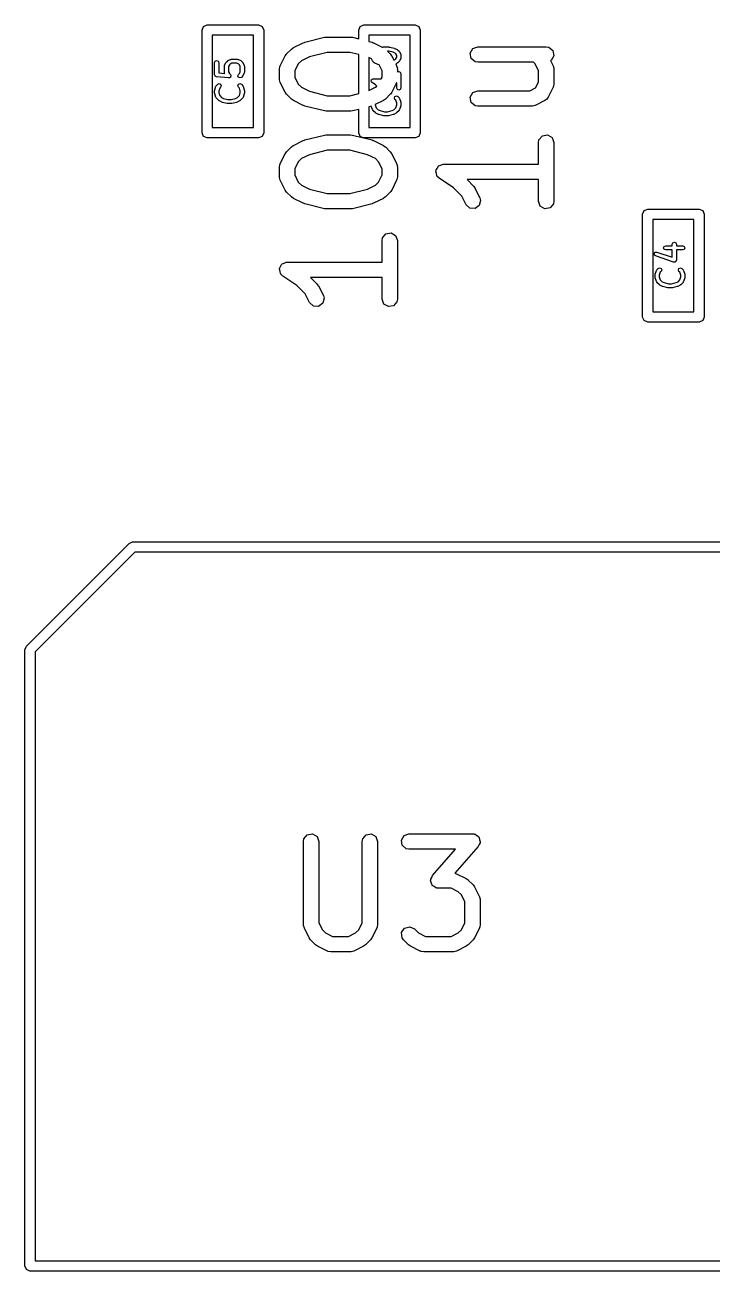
# Model space of a CAD drawing. Extents: x 115 to 337, y -185 to -59.
# Drawn here: x 222.28 to 228.97, y -96.28 to -84.15 of the extents above; entities that cross this region are included whole.
import ezdxf

# ---------------------------------------------------------------- set-up
doc = ezdxf.new("R2010")
doc.units = 0
doc.layers.add('BLACK', color=7, linetype='CONTINUOUS')

msp = doc.modelspace()

# ---------------------------------------------------------------- linework, layer by layer
at = {"layer": 'BLACK', "linetype": 'CONTINUOUS'}
for p, q in [((224.004, -84.1994), (224.018, -84.164)), ((224.004, -85.1994), (224.004, -84.1994)), ((224.018, -84.164), (224.053, -84.1494)), ((224.053, -84.1494), (224.553, -84.1494)), ((224.553, -84.1494), (224.589, -84.164)), ((224.589, -84.164), (224.603, -84.1994)), ((224.603, -84.1994), (224.603, -85.1994)), ((225.528, -84.1994), (225.542, -84.164)), ((225.528, -84.2843), (225.528, -84.1994)), ((225.542, -84.164), (225.577, -84.1494)), ((225.577, -84.1494), (226.077, -84.1494)), ((226.077, -84.1494), (226.113, -84.164)), ((226.113, -84.164), (226.127, -84.1994)), ((226.127, -84.1994), (226.127, -85.1994)), ((224.103, -84.2494), (224.103, -85.1494)), ((224.504, -84.2494), (224.103, -84.2494)), ((224.504, -85.1494), (224.504, -84.2494)), ((224.988, -84.3228), (225, -84.3191)), ((225, -84.3191), (225.003, -84.3171)), ((225.003, -84.3171), (225.194, -84.2695)), ((225.194, -84.2695), (225.209, -84.2684)), ((225.209, -84.2684), (225.212, -84.2672)), ((225.212, -84.2672), (225.45, -84.2672)), ((225.45, -84.2672), (225.465, -84.2698)), ((225.465, -84.2698), (225.468, -84.2695)), ((225.468, -84.2695), (225.528, -84.2843)), ((225.627, -84.2494), (225.627, -84.3093)), ((226.028, -84.2494), (225.627, -84.2494)), ((225.627, -84.3093), (225.659, -84.3171)), ((225.659, -84.3171), (225.67, -84.3224)), ((226.028, -85.1494), (226.028, -84.2494)), ((224.811, -84.4516), (224.825, -84.4335)), ((224.825, -84.4321), (224.873, -84.3844)), ((224.825, -84.4335), (224.825, -84.4321)), ((224.873, -84.3844), (224.891, -84.3716)), ((224.891, -84.3716), (224.893, -84.3704)), ((224.893, -84.3704), (224.988, -84.3228)), ((225.221, -84.4172), (225.048, -84.4606)), ((225.441, -84.4172), (225.221, -84.4172)), ((225.528, -84.4389), (225.441, -84.4172)), ((225.528, -84.817), (225.528, -84.4389)), ((225.67, -84.3224), (225.674, -84.3228)), ((225.674, -84.3228), (225.758, -84.3649)), ((225.758, -84.3649), (225.76, -84.3645)), ((225.76, -84.3645), (225.762, -84.3649)), ((225.762, -84.3649), (225.765, -84.3639)), ((225.765, -84.3639), (225.824, -84.3639)), ((225.822, -84.4039), (225.808, -84.4039)), ((225.808, -84.4039), (225.836, -84.4321)), ((225.865, -84.4147), (225.822, -84.4039)), ((225.824, -84.3639), (225.826, -84.3649)), ((225.826, -84.3649), (225.829, -84.3645)), ((225.829, -84.3645), (225.877, -84.3764)), ((225.836, -84.4321), (225.849, -84.4504)), ((225.884, -84.4242), (225.865, -84.4147)), ((225.877, -84.3764), (225.878, -84.3778)), ((225.878, -84.3778), (225.881, -84.3779)), ((225.881, -84.3779), (225.904, -84.3898)), ((225.891, -84.4315), (225.884, -84.4242)), ((225.899, -84.4482), (225.891, -84.4315)), ((225.904, -84.3898), (225.907, -84.3923)), ((225.907, -84.3923), (225.91, -84.3936)), ((225.91, -84.3936), (225.922, -84.4055)), ((225.922, -84.4055), (225.923, -84.4085)), ((225.923, -84.4085), (225.925, -84.4107)), ((225.925, -84.4107), (225.937, -84.4345)), ((225.937, -84.4345), (225.938, -84.4391)), ((225.938, -84.4391), (225.939, -84.4434)), ((225.939, -84.4434), (225.939, -84.4672)), ((226.614, -84.4245), (226.64, -84.38)), ((226.623, -84.475), (226.614, -84.4245)), ((226.64, -84.38), (226.688, -84.3625)), ((226.688, -84.3625), (227.355, -84.3625)), ((227.355, -84.3625), (227.381, -84.367)), ((227.381, -84.367), (227.42, -84.4)), ((227.42, -84.4), (227.429, -84.4505)), ((224.125, -84.5149), (224.131, -84.5007)), ((224.125, -84.6339), (224.125, -84.5149)), ((224.131, -84.5007), (224.145, -84.4949)), ((224.145, -84.4949), (224.159, -84.5007)), ((224.159, -84.5007), (224.165, -84.5149)), ((224.165, -84.5149), (224.165, -84.6158)), ((224.221, -84.5506), (224.222, -84.5463)), ((224.221, -84.6101), (224.221, -84.5506)), ((224.222, -84.5463), (224.223, -84.5416)), ((224.223, -84.5416), (224.235, -84.5178)), ((224.235, -84.5178), (224.237, -84.5157)), ((224.237, -84.5157), (224.238, -84.5126)), ((224.238, -84.5126), (224.25, -84.5007)), ((224.25, -84.5007), (224.253, -84.4995)), ((224.253, -84.4995), (224.255, -84.497)), ((224.255, -84.497), (224.279, -84.4851)), ((224.269, -84.5386), (224.261, -84.5553)), ((224.261, -84.5553), (224.261, -84.6054)), ((224.276, -84.5313), (224.269, -84.5386)), ((224.293, -84.523), (224.276, -84.5313)), ((224.279, -84.4851), (224.284, -84.4847)), ((224.284, -84.4847), (224.288, -84.483)), ((224.288, -84.483), (224.348, -84.483)), ((224.343, -84.523), (224.293, -84.523)), ((224.36, -84.5313), (224.343, -84.523)), ((224.348, -84.483), (224.352, -84.4847)), ((224.352, -84.4847), (224.357, -84.4851)), ((224.357, -84.4851), (224.38, -84.497)), ((224.367, -84.5386), (224.36, -84.5313)), ((224.375, -84.5553), (224.367, -84.5386)), ((224.375, -84.6054), (224.375, -84.5553)), ((224.38, -84.497), (224.383, -84.4995)), ((224.383, -84.4995), (224.386, -84.5007)), ((224.386, -84.5007), (224.398, -84.5126)), ((224.398, -84.5126), (224.399, -84.5157)), ((224.399, -84.5157), (224.401, -84.5178)), ((224.401, -84.5178), (224.413, -84.5416)), ((224.413, -84.5416), (224.414, -84.5463)), ((224.414, -84.5463), (224.415, -84.5506)), ((224.415, -84.5506), (224.415, -84.6101)), ((224.756, -84.5803), (224.76, -84.5547)), ((224.76, -84.5547), (224.763, -84.5512)), ((224.763, -84.5512), (224.764, -84.5468)), ((224.764, -84.5468), (224.811, -84.4516)), ((224.94, -84.5295), (224.906, -84.598)), ((224.971, -84.4991), (224.94, -84.5295)), ((225.048, -84.4606), (224.971, -84.4991)), ((225.653, -84.4803), (225.627, -84.4673)), ((225.627, -84.4673), (225.627, -84.7886)), ((225.663, -84.5), (225.653, -84.4803)), ((225.666, -84.5022), (225.663, -84.5)), ((225.667, -84.5052), (225.666, -84.5022)), ((225.679, -84.5171), (225.667, -84.5052)), ((225.682, -84.5184), (225.679, -84.5171)), ((225.684, -84.5208), (225.682, -84.5184)), ((225.708, -84.5327), (225.684, -84.5208)), ((225.71, -84.5329), (225.708, -84.5327)), ((225.712, -84.5343), (225.71, -84.5329)), ((225.726, -84.5377), (225.712, -84.5343)), ((225.756, -84.598), (225.726, -84.5377)), ((225.849, -84.4504), (225.85, -84.4516)), ((225.85, -84.4516), (225.871, -84.4929)), ((225.871, -84.4929), (225.884, -84.4865)), ((225.884, -84.4865), (225.891, -84.4792)), ((225.904, -84.5208), (225.889, -84.5286)), ((225.889, -84.5286), (225.898, -84.5468)), ((225.891, -84.4792), (225.899, -84.4625)), ((225.898, -84.5468), (225.905, -84.5718)), ((225.899, -84.4625), (225.899, -84.4482)), ((225.907, -84.5184), (225.904, -84.5208)), ((225.91, -84.5171), (225.907, -84.5184)), ((225.922, -84.5052), (225.91, -84.5171)), ((225.923, -84.5022), (225.922, -84.5052)), ((225.925, -84.5), (225.923, -84.5022)), ((225.937, -84.4762), (225.925, -84.5)), ((225.938, -84.4715), (225.937, -84.4762)), ((225.939, -84.4672), (225.938, -84.4715)), ((226.663, -84.508), (226.623, -84.475)), ((226.688, -84.5125), (226.663, -84.508)), ((227.229, -84.5125), (226.688, -84.5125)), ((227.246, -84.5295), (227.229, -84.5125)), ((227.28, -84.598), (227.246, -84.5295)), ((227.403, -84.4949), (227.397, -84.4971)), ((227.397, -84.4971), (227.422, -84.5468)), ((227.429, -84.4505), (227.403, -84.4949)), ((227.422, -84.5468), (227.429, -84.5718)), ((224.128, -84.6401), (224.125, -84.6339)), ((224.13, -84.6466), (224.128, -84.6401)), ((224.131, -84.6471), (224.13, -84.6466)), ((224.131, -84.648), (224.131, -84.6471)), ((224.137, -84.6506), (224.131, -84.648)), ((224.143, -84.6538), (224.137, -84.6506)), ((224.262, -84.6657), (224.143, -84.6538)), ((224.165, -84.6158), (224.224, -84.6217)), ((224.222, -84.6144), (224.221, -84.6101)), ((224.223, -84.619), (224.222, -84.6144)), ((224.224, -84.6217), (224.223, -84.619)), ((224.261, -84.6054), (224.269, -84.6221)), ((224.263, -84.6654), (224.262, -84.6657)), ((224.264, -84.6658), (224.263, -84.6654)), ((224.271, -84.6632), (224.264, -84.6658)), ((224.269, -84.6221), (224.279, -84.6317)), ((224.277, -84.6613), (224.271, -84.6632)), ((224.278, -84.6604), (224.277, -84.6613)), ((224.279, -84.66), (224.278, -84.6604)), ((224.279, -84.6317), (224.279, -84.6326)), ((224.279, -84.6326), (224.28, -84.6331)), ((224.281, -84.6537), (224.279, -84.66)), ((224.28, -84.6331), (224.282, -84.6396)), ((224.284, -84.6478), (224.281, -84.6537)), ((224.282, -84.6396), (224.284, -84.6458)), ((224.284, -84.6458), (224.284, -84.6468)), ((224.284, -84.6468), (224.284, -84.6478)), ((224.352, -84.6458), (224.357, -84.6317)), ((224.357, -84.66), (224.352, -84.6458)), ((224.357, -84.6317), (224.367, -84.6221)), ((224.372, -84.6658), (224.357, -84.66)), ((224.367, -84.6221), (224.375, -84.6054)), ((224.386, -84.66), (224.372, -84.6658)), ((224.398, -84.648), (224.386, -84.66)), ((224.399, -84.645), (224.398, -84.648)), ((224.401, -84.6429), (224.399, -84.645)), ((224.413, -84.619), (224.401, -84.6429)), ((224.414, -84.6144), (224.413, -84.619)), ((224.415, -84.6101), (224.414, -84.6144)), ((224.756, -84.6756), (224.756, -84.5803)), ((224.757, -84.6798), (224.756, -84.6756)), ((224.756, -84.6841), (224.757, -84.6798)), ((224.764, -84.7091), (224.756, -84.6841)), ((224.906, -84.598), (224.906, -84.6579)), ((224.906, -84.6579), (224.94, -84.7264)), ((225.652, -84.688), (225.653, -84.6823)), ((225.653, -84.6823), (225.654, -84.6812)), ((225.654, -84.6812), (225.655, -84.6793)), ((225.655, -84.6793), (225.661, -84.6771)), ((225.661, -84.6771), (225.665, -84.6738)), ((225.665, -84.6738), (225.667, -84.6742)), ((225.667, -84.6742), (225.669, -84.6734)), ((225.669, -84.6734), (225.748, -84.6734)), ((225.748, -84.6734), (225.756, -84.6579)), ((225.756, -84.6579), (225.756, -84.598)), ((225.905, -84.5718), (225.904, -84.5761)), ((225.904, -84.5761), (225.906, -84.5803)), ((225.906, -84.5803), (225.906, -84.6076)), ((225.906, -84.6076), (225.919, -84.602)), ((225.919, -84.602), (225.933, -84.6079)), ((225.933, -84.6079), (225.939, -84.622)), ((225.939, -84.622), (225.939, -84.7649)), ((227.28, -84.7055), (227.28, -84.598)), ((227.429, -84.5718), (227.428, -84.5761)), ((227.428, -84.5761), (227.43, -84.5803)), ((227.43, -84.5803), (227.43, -84.7232)), ((224.125, -84.7887), (224.127, -84.7856)), ((224.125, -84.8125), (224.125, -84.7887)), ((224.126, -84.7823), (224.138, -84.7466)), ((224.127, -84.7856), (224.126, -84.7823)), ((224.138, -84.7466), (224.141, -84.7431)), ((224.141, -84.7431), (224.143, -84.7388)), ((224.143, -84.7388), (224.155, -84.7269)), ((224.155, -84.7269), (224.169, -84.721)), ((224.175, -84.7638), (224.165, -84.7919)), ((224.165, -84.7919), (224.165, -84.8092)), ((224.169, -84.721), (224.183, -84.7269)), ((224.183, -84.7552), (224.175, -84.7638)), ((224.183, -84.7269), (224.189, -84.7411)), ((224.189, -84.7411), (224.183, -84.7552)), ((224.352, -84.7411), (224.357, -84.7269)), ((224.357, -84.7552), (224.352, -84.7411)), ((224.357, -84.7269), (224.372, -84.721)), ((224.366, -84.7638), (224.357, -84.7552)), ((224.375, -84.7919), (224.366, -84.7638)), ((224.372, -84.721), (224.386, -84.7269)), ((224.375, -84.8092), (224.375, -84.7919)), ((224.386, -84.7269), (224.398, -84.7388)), ((224.398, -84.7388), (224.399, -84.7431)), ((224.399, -84.7431), (224.402, -84.7466)), ((224.402, -84.7466), (224.414, -84.7823)), ((224.414, -84.7823), (224.414, -84.7856)), ((224.414, -84.7856), (224.415, -84.7887)), ((224.415, -84.7887), (224.415, -84.8125)), ((224.811, -84.8044), (224.764, -84.7091)), ((224.813, -84.8055), (224.811, -84.8044)), ((224.825, -84.8238), (224.813, -84.8055)), ((224.94, -84.7264), (224.971, -84.7568)), ((224.971, -84.7568), (225.048, -84.7953)), ((225.048, -84.7953), (225.221, -84.8387)), ((225.627, -84.7886), (225.691, -84.7568)), ((225.649, -84.6934), (225.652, -84.688)), ((225.65, -84.6953), (225.649, -84.6934)), ((225.65, -84.6974), (225.65, -84.6953)), ((225.653, -84.7022), (225.65, -84.6974)), ((225.655, -84.7076), (225.653, -84.7022)), ((225.657, -84.7084), (225.655, -84.7076)), ((225.658, -84.7101), (225.657, -84.7084)), ((225.692, -84.7328), (225.658, -84.7101)), ((225.691, -84.7568), (225.704, -84.7442)), ((225.704, -84.7442), (225.692, -84.7328)), ((225.85, -84.8044), (225.837, -84.8224)), ((225.896, -84.7134), (225.85, -84.8044)), ((225.899, -84.7134), (225.896, -84.7134)), ((225.899, -84.7649), (225.899, -84.7134)), ((225.905, -84.779), (225.899, -84.7649)), ((225.919, -84.7849), (225.905, -84.779)), ((225.933, -84.779), (225.919, -84.7849)), ((225.939, -84.7649), (225.933, -84.779)), ((226.64, -84.8086), (226.688, -84.791)), ((226.688, -84.791), (227.194, -84.791)), ((227.194, -84.791), (227.251, -84.7625)), ((227.251, -84.7625), (227.28, -84.7055)), ((227.422, -84.7567), (227.374, -84.852)), ((227.425, -84.7488), (227.422, -84.7523)), ((227.422, -84.7523), (227.422, -84.7567)), ((227.43, -84.7232), (227.425, -84.7488)), ((224.127, -84.8155), (224.125, -84.8125)), ((224.126, -84.8188), (224.127, -84.8155)), ((224.138, -84.8545), (224.126, -84.8188)), ((224.141, -84.858), (224.138, -84.8545)), ((224.143, -84.8623), (224.141, -84.858)), ((224.167, -84.8861), (224.143, -84.8623)), ((224.165, -84.8092), (224.175, -84.8374)), ((224.17, -84.8874), (224.167, -84.8861)), ((224.172, -84.8899), (224.17, -84.8874)), ((224.196, -84.9018), (224.172, -84.8899)), ((224.175, -84.8374), (224.193, -84.8556)), ((224.193, -84.8556), (224.212, -84.865)), ((224.198, -84.902), (224.196, -84.9018)), ((224.2, -84.9033), (224.198, -84.902)), ((224.248, -84.9152), (224.2, -84.9033)), ((224.212, -84.865), (224.255, -84.8758)), ((224.25, -84.9148), (224.248, -84.9152)), ((224.252, -84.9158), (224.25, -84.9148)), ((224.288, -84.9158), (224.252, -84.9158)), ((224.255, -84.8758), (224.286, -84.8758)), ((224.286, -84.8758), (224.329, -84.865)), ((224.291, -84.9148), (224.288, -84.9158)), ((224.293, -84.9152), (224.291, -84.9148)), ((224.341, -84.9033), (224.293, -84.9152)), ((224.329, -84.865), (224.348, -84.8556)), ((224.342, -84.902), (224.341, -84.9033)), ((224.345, -84.9018), (224.342, -84.902)), ((224.369, -84.8899), (224.345, -84.9018)), ((224.348, -84.8556), (224.366, -84.8374)), ((224.366, -84.8374), (224.375, -84.8092)), ((224.371, -84.8874), (224.369, -84.8899)), ((224.374, -84.8861), (224.371, -84.8874)), ((224.398, -84.8623), (224.374, -84.8861)), ((224.399, -84.858), (224.398, -84.8623)), ((224.402, -84.8545), (224.399, -84.858)), ((224.414, -84.8188), (224.402, -84.8545)), ((224.415, -84.8125), (224.414, -84.8155)), ((224.414, -84.8155), (224.414, -84.8188)), ((224.873, -84.8715), (224.825, -84.8238)), ((224.875, -84.8722), (224.873, -84.8715)), ((224.893, -84.8855), (224.875, -84.8722)), ((224.988, -84.9331), (224.893, -84.8855)), ((225.221, -84.8387), (225.441, -84.8387)), ((225.441, -84.8387), (225.528, -84.817)), ((225.769, -84.8855), (225.689, -84.9254)), ((225.689, -84.9254), (225.689, -84.9283)), ((225.689, -84.9283), (225.699, -84.9564)), ((225.77, -84.8843), (225.769, -84.8855)), ((225.789, -84.8715), (225.77, -84.8843)), ((225.836, -84.8238), (225.789, -84.8715)), ((225.837, -84.8224), (225.836, -84.8238)), ((225.876, -84.8601), (225.881, -84.846)), ((225.881, -84.8742), (225.876, -84.8601)), ((225.881, -84.846), (225.896, -84.8401)), ((225.89, -84.8828), (225.881, -84.8742)), ((225.899, -84.911), (225.89, -84.8828)), ((225.89, -84.9564), (225.899, -84.9283)), ((225.896, -84.8401), (225.91, -84.846)), ((225.899, -84.9283), (225.899, -84.911)), ((225.91, -84.846), (225.922, -84.8579)), ((225.922, -84.8579), (225.923, -84.8622)), ((225.923, -84.8622), (225.926, -84.8657)), ((225.926, -84.8657), (225.938, -84.9014)), ((225.938, -84.9014), (225.938, -84.9047)), ((225.938, -84.9047), (225.939, -84.9077)), ((225.939, -84.9077), (225.939, -84.9315)), ((226.614, -84.853), (226.64, -84.8086)), ((226.623, -84.9035), (226.614, -84.853)), ((226.663, -84.9365), (226.623, -84.9035)), ((227.341, -84.8855), (227.246, -84.9331)), ((227.349, -84.8774), (227.341, -84.8855)), ((227.359, -84.8729), (227.349, -84.8774)), ((227.374, -84.852), (227.359, -84.8729)), ((224.991, -84.9335), (224.988, -84.9331)), ((225.003, -84.9388), (224.991, -84.9335)), ((225.194, -84.9864), (225.003, -84.9388)), ((225.197, -84.9861), (225.194, -84.9864)), ((225.212, -84.9887), (225.197, -84.9861)), ((225.45, -84.9887), (225.212, -84.9887)), ((225.453, -84.9875), (225.45, -84.9887)), ((225.468, -84.9864), (225.453, -84.9875)), ((225.528, -84.9716), (225.468, -84.9864)), ((225.528, -85.1994), (225.528, -84.9716)), ((225.651, -84.9406), (225.627, -84.9466)), ((225.627, -84.9466), (225.627, -85.1494)), ((225.662, -84.9736), (225.651, -84.9406)), ((225.665, -84.9771), (225.662, -84.9736)), ((225.667, -84.9814), (225.665, -84.9771)), ((225.691, -85.0052), (225.667, -84.9814)), ((225.694, -85.0065), (225.691, -85.0052)), ((225.696, -85.0089), (225.694, -85.0065)), ((225.72, -85.0208), (225.696, -85.0089)), ((225.699, -84.9564), (225.717, -84.9746)), ((225.717, -84.9746), (225.736, -84.9841)), ((225.722, -85.021), (225.72, -85.0208)), ((225.724, -85.0224), (225.722, -85.021)), ((225.772, -85.0343), (225.724, -85.0224)), ((225.736, -84.9841), (225.779, -84.9949)), ((225.774, -85.0339), (225.772, -85.0343)), ((225.776, -85.0349), (225.774, -85.0339)), ((225.812, -85.0349), (225.776, -85.0349)), ((225.779, -84.9949), (225.81, -84.9949)), ((225.81, -84.9949), (225.853, -84.9841)), ((225.815, -85.0339), (225.812, -85.0349)), ((225.817, -85.0343), (225.815, -85.0339)), ((225.865, -85.0224), (225.817, -85.0343)), ((225.853, -84.9841), (225.872, -84.9746)), ((225.866, -85.021), (225.865, -85.0224)), ((225.869, -85.0208), (225.866, -85.021)), ((225.893, -85.0089), (225.869, -85.0208)), ((225.872, -84.9746), (225.89, -84.9564)), ((225.895, -85.0065), (225.893, -85.0089)), ((225.898, -85.0052), (225.895, -85.0065)), ((225.922, -84.9814), (225.898, -85.0052)), ((225.923, -84.9771), (225.922, -84.9814)), ((225.926, -84.9736), (225.923, -84.9771)), ((225.938, -84.9379), (225.926, -84.9736)), ((225.939, -84.9315), (225.938, -84.9346)), ((225.938, -84.9346), (225.938, -84.9379)), ((226.688, -84.941), (226.663, -84.9365)), ((227.212, -84.941), (226.688, -84.941)), ((227.216, -84.9395), (227.212, -84.941)), ((227.221, -84.9406), (227.216, -84.9395)), ((227.246, -84.9331), (227.221, -84.9406)), ((224.103, -85.1494), (224.504, -85.1494)), ((225.627, -85.1494), (226.028, -85.1494)), ((224.018, -85.2347), (224.004, -85.1994)), ((224.053, -85.2494), (224.018, -85.2347)), ((224.553, -85.2494), (224.053, -85.2494)), ((224.589, -85.2347), (224.553, -85.2494)), ((224.603, -85.1994), (224.589, -85.2347)), ((224.893, -85.3228), (224.988, -85.2752)), ((224.988, -85.2752), (225, -85.2715)), ((225, -85.2715), (225.003, -85.2695)), ((225.003, -85.2695), (225.194, -85.2219)), ((225.194, -85.2219), (225.209, -85.2208)), ((225.209, -85.2208), (225.212, -85.2196)), ((225.212, -85.2196), (225.45, -85.2196)), ((225.45, -85.2196), (225.465, -85.2222)), ((225.465, -85.2222), (225.468, -85.2219)), ((225.468, -85.2219), (225.576, -85.2489)), ((225.542, -85.2347), (225.528, -85.1994)), ((225.576, -85.2489), (225.542, -85.2347)), ((226.077, -85.2494), (225.578, -85.2494)), ((225.578, -85.2494), (225.659, -85.2695)), ((225.659, -85.2695), (225.67, -85.2748)), ((225.67, -85.2748), (225.674, -85.2752)), ((225.674, -85.2752), (225.769, -85.3228)), ((226.113, -85.2347), (226.077, -85.2494)), ((226.127, -85.1994), (226.113, -85.2347)), ((227.28, -85.2946), (227.284, -85.269)), ((227.284, -85.269), (227.317, -85.2297)), ((227.317, -85.2297), (227.368, -85.2208)), ((227.368, -85.2208), (227.412, -85.2464)), ((227.412, -85.2464), (227.43, -85.2946)), ((224.764, -85.4992), (224.811, -85.4039)), ((224.811, -85.4039), (224.825, -85.3859)), ((224.825, -85.3844), (224.873, -85.3368)), ((224.825, -85.3859), (224.825, -85.3844)), ((224.873, -85.3368), (224.891, -85.324)), ((224.891, -85.324), (224.893, -85.3228)), ((225.048, -85.413), (224.971, -85.4515)), ((225.221, -85.3696), (225.048, -85.413)), ((225.441, -85.3696), (225.221, -85.3696)), ((225.614, -85.413), (225.441, -85.3696)), ((225.691, -85.4515), (225.614, -85.413)), ((225.769, -85.3228), (225.787, -85.3361)), ((225.787, -85.3361), (225.789, -85.3368)), ((225.789, -85.3368), (225.836, -85.3844)), ((225.836, -85.3844), (225.849, -85.4028)), ((225.849, -85.4028), (225.85, -85.4039)), ((225.85, -85.4039), (225.898, -85.4992)), ((227.28, -85.5053), (227.28, -85.2946)), ((227.43, -85.2946), (227.43, -85.8661)), ((224.756, -85.5327), (224.76, -85.5071)), ((224.756, -85.628), (224.756, -85.5327)), ((224.76, -85.5071), (224.763, -85.5036)), ((224.763, -85.5036), (224.764, -85.4992)), ((224.94, -85.4819), (224.906, -85.5504)), ((224.971, -85.4515), (224.94, -85.4819)), ((225.722, -85.4819), (225.691, -85.4515)), ((225.756, -85.5504), (225.722, -85.4819)), ((225.898, -85.4992), (225.905, -85.5241)), ((225.905, -85.5241), (225.904, -85.5285)), ((225.904, -85.5285), (225.906, -85.5327)), ((225.906, -85.5327), (225.906, -85.628)), ((226.292, -85.5485), (226.301, -85.5285)), ((226.301, -85.5285), (226.305, -85.5266)), ((226.305, -85.5266), (226.307, -85.5229)), ((226.307, -85.5229), (226.327, -85.5154)), ((226.327, -85.5154), (226.347, -85.5058)), ((226.347, -85.5058), (226.351, -85.5068)), ((226.351, -85.5068), (226.355, -85.5053)), ((226.355, -85.5053), (227.28, -85.5053)), ((224.757, -85.6322), (224.756, -85.628)), ((224.756, -85.6365), (224.757, -85.6322)), ((224.764, -85.6615), (224.756, -85.6365)), ((224.906, -85.5504), (224.906, -85.6102)), ((224.906, -85.6102), (224.94, -85.6788)), ((225.722, -85.6788), (225.756, -85.6102)), ((225.756, -85.6102), (225.756, -85.5504)), ((225.901, -85.6536), (225.898, -85.657)), ((225.906, -85.628), (225.901, -85.6536)), ((226.28, -85.5755), (226.282, -85.5716)), ((226.286, -85.5964), (226.28, -85.5755)), ((226.281, -85.5673), (226.292, -85.5485)), ((226.282, -85.5716), (226.281, -85.5673)), ((226.29, -85.6178), (226.286, -85.5964)), ((226.293, -85.6206), (226.29, -85.6178)), ((226.294, -85.6247), (226.293, -85.6206)), ((226.313, -85.6427), (226.294, -85.6247)), ((226.45, -85.7339), (226.313, -85.6427)), ((227.28, -85.6553), (226.584, -85.6553)), ((226.584, -85.6553), (226.646, -85.7178)), ((227.28, -85.8661), (227.28, -85.6553)), ((224.811, -85.7567), (224.764, -85.6615)), ((224.813, -85.7579), (224.811, -85.7567)), ((224.825, -85.7762), (224.813, -85.7579)), ((224.873, -85.8238), (224.825, -85.7762)), ((224.94, -85.6788), (224.971, -85.7092)), ((224.971, -85.7092), (225.048, -85.7477)), ((225.048, -85.7477), (225.221, -85.791)), ((225.441, -85.791), (225.614, -85.7477)), ((225.614, -85.7477), (225.691, -85.7092)), ((225.691, -85.7092), (225.722, -85.6788)), ((225.836, -85.7762), (225.789, -85.8238)), ((225.837, -85.7747), (225.836, -85.7762)), ((225.85, -85.7567), (225.837, -85.7747)), ((225.898, -85.6615), (225.85, -85.7567)), ((225.898, -85.657), (225.898, -85.6615)), ((226.531, -85.8152), (226.45, -85.7339)), ((226.646, -85.7178), (226.659, -85.7361)), ((226.659, -85.7361), (226.66, -85.7373)), ((226.66, -85.7373), (226.708, -85.8325)), ((224.875, -85.8245), (224.873, -85.8238)), ((224.893, -85.8379), (224.875, -85.8245)), ((224.988, -85.8855), (224.893, -85.8379)), ((224.991, -85.8859), (224.988, -85.8855)), ((225.003, -85.8912), (224.991, -85.8859)), ((225.194, -85.9388), (225.003, -85.8912)), ((225.221, -85.791), (225.441, -85.791)), ((225.659, -85.8912), (225.468, -85.9388)), ((225.662, -85.8892), (225.659, -85.8912)), ((225.674, -85.8855), (225.662, -85.8892)), ((225.769, -85.8379), (225.674, -85.8855)), ((225.77, -85.8367), (225.769, -85.8379)), ((225.789, -85.8238), (225.77, -85.8367)), ((226.574, -85.8996), (226.531, -85.8152)), ((226.715, -85.8575), (226.703, -85.9074)), ((226.708, -85.8325), (226.715, -85.8575)), ((227.297, -85.9143), (227.28, -85.8661)), ((227.425, -85.8917), (227.392, -85.931)), ((227.43, -85.8661), (227.425, -85.8917)), ((225.197, -85.9385), (225.194, -85.9388)), ((225.212, -85.941), (225.197, -85.9385)), ((225.45, -85.941), (225.212, -85.941)), ((225.453, -85.9399), (225.45, -85.941)), ((225.468, -85.9388), (225.453, -85.9399)), ((226.611, -85.9349), (226.574, -85.8996)), ((226.662, -85.9379), (226.611, -85.9349)), ((226.703, -85.9074), (226.662, -85.9379)), ((227.342, -85.9399), (227.297, -85.9143)), ((227.392, -85.931), (227.342, -85.9399)), ((228.293, -85.9932), (228.308, -85.9578)), ((228.293, -86.9932), (228.293, -85.9932)), ((228.308, -85.9578), (228.343, -85.9432)), ((228.343, -85.9432), (228.843, -85.9432)), ((228.843, -85.9432), (228.879, -85.9578)), ((228.879, -85.9578), (228.893, -85.9932)), ((228.893, -85.9932), (228.893, -86.9932)), ((228.393, -86.0432), (228.393, -86.9432)), ((228.793, -86.0432), (228.393, -86.0432)), ((228.793, -86.9432), (228.793, -86.0432)), ((225.756, -86.247), (225.76, -86.2214)), ((225.756, -86.4577), (225.756, -86.247)), ((225.76, -86.2214), (225.793, -86.1821)), ((225.793, -86.1821), (225.844, -86.1731)), ((225.844, -86.1731), (225.888, -86.1988)), ((225.888, -86.1988), (225.906, -86.247)), ((225.906, -86.247), (225.906, -86.8184)), ((228.404, -86.3737), (228.414, -86.3622)), ((228.405, -86.389), (228.404, -86.3737)), ((228.414, -86.3622), (228.43, -86.3611)), ((228.43, -86.3611), (228.582, -86.4118)), ((228.498, -86.3205), (228.504, -86.3064)), ((228.504, -86.3347), (228.498, -86.3205)), ((228.504, -86.3064), (228.518, -86.3005)), ((228.518, -86.3405), (228.504, -86.3347)), ((228.518, -86.3005), (228.582, -86.3005)), ((228.582, -86.3405), (228.518, -86.3405)), ((228.582, -86.2848), (228.588, -86.2707)), ((228.582, -86.3005), (228.582, -86.2848)), ((228.582, -86.4118), (228.582, -86.3405)), ((228.588, -86.2707), (228.602, -86.2648)), ((228.602, -86.2648), (228.616, -86.2707)), ((228.616, -86.2707), (228.622, -86.2848)), ((228.622, -86.2848), (228.622, -86.3005)), ((228.622, -86.3005), (228.685, -86.3005)), ((228.685, -86.3405), (228.622, -86.3405)), ((228.622, -86.3405), (228.622, -86.4396)), ((228.685, -86.3005), (228.699, -86.3064)), ((228.699, -86.3347), (228.685, -86.3405)), ((228.699, -86.3064), (228.705, -86.3205)), ((228.705, -86.3205), (228.699, -86.3347)), ((224.757, -86.5197), (224.768, -86.5008)), ((224.768, -86.5008), (224.777, -86.4809)), ((224.777, -86.4809), (224.781, -86.479)), ((224.781, -86.479), (224.783, -86.4753)), ((224.783, -86.4753), (224.803, -86.4678)), ((224.803, -86.4678), (224.823, -86.4582)), ((224.823, -86.4582), (224.827, -86.4592)), ((224.827, -86.4592), (224.831, -86.4577)), ((224.831, -86.4577), (225.756, -86.4577)), ((228.417, -86.399), (228.405, -86.389)), ((228.595, -86.4586), (228.417, -86.399)), ((228.599, -86.4583), (228.595, -86.4586)), ((228.602, -86.4596), (228.599, -86.4583)), ((228.606, -86.4578), (228.602, -86.4596)), ((228.611, -86.4575), (228.606, -86.4578)), ((228.613, -86.455), (228.611, -86.4575)), ((228.616, -86.4537), (228.613, -86.455)), ((228.618, -86.4494), (228.616, -86.4537)), ((228.621, -86.4459), (228.618, -86.4494)), ((228.622, -86.4396), (228.621, -86.4426)), ((228.621, -86.4426), (228.621, -86.4459)), ((224.756, -86.5279), (224.758, -86.5239)), ((224.762, -86.5488), (224.756, -86.5279)), ((224.758, -86.5239), (224.757, -86.5197)), ((224.766, -86.5702), (224.762, -86.5488)), ((224.769, -86.573), (224.766, -86.5702)), ((224.77, -86.5771), (224.769, -86.573)), ((224.789, -86.5951), (224.77, -86.5771)), ((224.926, -86.6862), (224.789, -86.5951)), ((225.756, -86.6077), (225.06, -86.6077)), ((225.06, -86.6077), (225.122, -86.6702)), ((225.756, -86.8184), (225.756, -86.6077)), ((228.415, -86.5824), (228.416, -86.5794)), ((228.415, -86.6062), (228.415, -86.5824)), ((228.416, -86.6093), (228.415, -86.6062)), ((228.416, -86.5761), (228.428, -86.5404)), ((228.416, -86.5794), (228.416, -86.5761)), ((228.416, -86.6126), (228.416, -86.6093)), ((228.428, -86.6483), (228.416, -86.6126)), ((228.428, -86.5404), (228.431, -86.5369)), ((228.431, -86.5369), (228.433, -86.5326)), ((228.433, -86.5326), (228.445, -86.5207)), ((228.445, -86.5207), (228.459, -86.5148)), ((228.464, -86.5575), (228.455, -86.5857)), ((228.455, -86.5857), (228.455, -86.603)), ((228.455, -86.603), (228.464, -86.6312)), ((228.459, -86.5148), (228.473, -86.5207)), ((228.473, -86.549), (228.464, -86.5575)), ((228.473, -86.5207), (228.479, -86.5348)), ((228.479, -86.5348), (228.473, -86.549)), ((228.641, -86.5348), (228.647, -86.5207)), ((228.647, -86.549), (228.641, -86.5348)), ((228.647, -86.5207), (228.661, -86.5148)), ((228.656, -86.5575), (228.647, -86.549)), ((228.665, -86.5857), (228.656, -86.5575)), ((228.656, -86.6312), (228.665, -86.603)), ((228.661, -86.5148), (228.675, -86.5207)), ((228.665, -86.603), (228.665, -86.5857)), ((228.675, -86.5207), (228.687, -86.5326)), ((228.687, -86.5326), (228.689, -86.5369)), ((228.689, -86.5369), (228.692, -86.5404)), ((228.692, -86.5404), (228.704, -86.5761)), ((228.704, -86.6126), (228.692, -86.6483)), ((228.704, -86.5761), (228.704, -86.5794)), ((228.704, -86.5794), (228.705, -86.5824)), ((228.705, -86.6062), (228.704, -86.6093)), ((228.704, -86.6093), (228.704, -86.6126)), ((228.705, -86.5824), (228.705, -86.6062)), ((225.007, -86.7676), (224.926, -86.6862)), ((225.122, -86.6702), (225.135, -86.6885)), ((225.135, -86.6885), (225.136, -86.6897)), ((225.136, -86.6897), (225.184, -86.7849)), ((228.431, -86.6518), (228.428, -86.6483)), ((228.433, -86.6561), (228.431, -86.6518)), ((228.457, -86.6799), (228.433, -86.6561)), ((228.46, -86.6812), (228.457, -86.6799)), ((228.462, -86.6837), (228.46, -86.6812)), ((228.486, -86.6956), (228.462, -86.6837)), ((228.464, -86.6312), (228.483, -86.6493)), ((228.483, -86.6493), (228.502, -86.6588)), ((228.488, -86.6957), (228.486, -86.6956)), ((228.49, -86.6971), (228.488, -86.6957)), ((228.537, -86.709), (228.49, -86.6971)), ((228.502, -86.6588), (228.545, -86.6696)), ((228.54, -86.7086), (228.537, -86.709)), ((228.542, -86.7096), (228.54, -86.7086)), ((228.578, -86.7096), (228.542, -86.7096)), ((228.545, -86.6696), (228.575, -86.6696)), ((228.575, -86.6696), (228.619, -86.6588)), ((228.58, -86.7086), (228.578, -86.7096)), ((228.583, -86.709), (228.58, -86.7086)), ((228.63, -86.6971), (228.583, -86.709)), ((228.619, -86.6588), (228.638, -86.6493)), ((228.632, -86.6957), (228.63, -86.6971)), ((228.635, -86.6956), (228.632, -86.6957)), ((228.658, -86.6837), (228.635, -86.6956)), ((228.638, -86.6493), (228.656, -86.6312)), ((228.66, -86.6812), (228.658, -86.6837)), ((228.664, -86.6799), (228.66, -86.6812)), ((228.687, -86.6561), (228.664, -86.6799)), ((228.689, -86.6518), (228.687, -86.6561)), ((228.692, -86.6483), (228.689, -86.6518)), ((225.05, -86.852), (225.007, -86.7676)), ((225.087, -86.8872), (225.05, -86.852)), ((225.179, -86.8598), (225.138, -86.8903)), ((225.191, -86.8099), (225.179, -86.8598)), ((225.184, -86.7849), (225.191, -86.8099)), ((225.773, -86.8666), (225.756, -86.8184)), ((225.818, -86.8923), (225.773, -86.8666)), ((225.901, -86.8441), (225.868, -86.8834)), ((225.906, -86.8184), (225.901, -86.8441)), ((225.138, -86.8903), (225.087, -86.8872)), ((225.868, -86.8834), (225.818, -86.8923)), ((228.393, -86.9432), (228.793, -86.9432)), ((228.308, -87.0285), (228.293, -86.9932)), ((228.343, -87.0432), (228.308, -87.0285)), ((228.843, -87.0432), (228.343, -87.0432)), ((228.879, -87.0285), (228.843, -87.0432)), ((228.893, -86.9932), (228.879, -87.0285)), ((222.292, -90.1968), (223.292, -89.1968)), ((223.348, -89.2821), (222.377, -90.2528)), ((223.292, -89.1968), (223.327, -89.1821)), ((223.327, -89.1821), (229.327, -89.1821)), ((229.278, -89.2821), (223.348, -89.2821)), ((222.278, -90.2321), (222.292, -90.1968)), ((222.278, -96.2321), (222.278, -90.2321)), ((222.292, -90.1968), (222.292, -90.1968)), ((222.377, -90.2528), (222.377, -96.1821)), ((224.991, -92.0995), (224.995, -92.0739)), ((224.995, -92.0739), (225.028, -92.0346)), ((225.028, -92.0346), (225.079, -92.0257)), ((225.079, -92.0257), (225.123, -92.0513)), ((225.123, -92.0513), (225.141, -92.0995)), ((225.562, -92.0995), (225.567, -92.0739)), ((225.567, -92.0739), (225.6, -92.0346)), ((225.6, -92.0346), (225.65, -92.0257)), ((225.65, -92.0257), (225.694, -92.0513)), ((225.694, -92.0513), (225.712, -92.0995)), ((225.944, -92.0865), (225.97, -92.0421)), ((225.953, -92.137), (225.944, -92.0865)), ((225.97, -92.0421), (226.018, -92.0245)), ((226.018, -92.0245), (226.637, -92.0245)), ((226.637, -92.0245), (226.648, -92.0265)), ((226.648, -92.0265), (226.652, -92.0259)), ((226.652, -92.0259), (226.654, -92.0275)), ((226.654, -92.0275), (226.663, -92.029)), ((226.663, -92.029), (226.678, -92.042)), ((226.678, -92.042), (226.695, -92.0525)), ((226.695, -92.0525), (226.697, -92.0582)), ((226.697, -92.0582), (226.702, -92.062)), ((226.702, -92.062), (226.705, -92.0819)), ((226.705, -92.0819), (226.712, -92.1011)), ((224.991, -92.909), (224.991, -92.0995)), ((225.141, -92.0995), (225.141, -92.8913)), ((225.562, -92.8913), (225.562, -92.0995)), ((225.712, -92.0995), (225.712, -92.909)), ((225.992, -92.17), (225.953, -92.137)), ((226.018, -92.1745), (225.992, -92.17)), ((226.472, -92.1745), (226.018, -92.1745)), ((226.247, -92.4311), (226.472, -92.1745)), ((226.693, -92.1489), (226.466, -92.4089)), ((226.701, -92.13), (226.693, -92.1489)), ((226.711, -92.1125), (226.701, -92.13)), ((226.712, -92.1011), (226.71, -92.1066)), ((226.71, -92.1066), (226.711, -92.1125)), ((226.23, -92.4674), (226.24, -92.4499)), ((226.24, -92.4499), (226.247, -92.4311)), ((226.466, -92.4089), (226.472, -92.41)), ((226.472, -92.41), (226.476, -92.4129)), ((226.476, -92.4129), (226.48, -92.4134)), ((226.48, -92.4134), (226.575, -92.461)), ((226.229, -92.4789), (226.231, -92.4733)), ((226.235, -92.4981), (226.229, -92.4789)), ((226.231, -92.4733), (226.23, -92.4674)), ((226.239, -92.518), (226.235, -92.4981)), ((226.243, -92.5218), (226.239, -92.518)), ((226.245, -92.5275), (226.243, -92.5218)), ((226.263, -92.5379), (226.245, -92.5275)), ((226.278, -92.5509), (226.263, -92.5379)), ((226.286, -92.5524), (226.278, -92.5509)), ((226.289, -92.554), (226.286, -92.5524)), ((226.293, -92.5535), (226.289, -92.554)), ((226.304, -92.5555), (226.293, -92.5535)), ((226.429, -92.5555), (226.304, -92.5555)), ((226.497, -92.5897), (226.429, -92.5555)), ((226.575, -92.461), (226.593, -92.4744)), ((226.593, -92.4744), (226.595, -92.4751)), ((226.595, -92.4751), (226.642, -92.5227)), ((226.642, -92.5227), (226.655, -92.541)), ((226.655, -92.541), (226.656, -92.5422)), ((226.656, -92.5422), (226.704, -92.6374)), ((226.528, -92.6201), (226.497, -92.5897)), ((226.562, -92.6886), (226.528, -92.6201)), ((226.562, -92.8913), (226.562, -92.6886)), ((226.704, -92.6374), (226.712, -92.6624)), ((226.712, -92.6624), (226.71, -92.6667)), ((226.71, -92.6667), (226.712, -92.6709)), ((226.712, -92.6709), (226.712, -92.909)), ((224.992, -92.9133), (224.991, -92.909)), ((224.991, -92.9176), (224.992, -92.9133)), ((224.999, -92.9426), (224.991, -92.9176)), ((225.141, -92.8913), (225.175, -92.9598)), ((225.528, -92.9598), (225.562, -92.8913)), ((225.707, -92.9347), (225.705, -92.9381)), ((225.712, -92.909), (225.707, -92.9347)), ((225.975, -92.9428), (226.025, -92.9296)), ((226.025, -92.9296), (226.071, -92.9512)), ((226.528, -92.9598), (226.562, -92.8913)), ((226.707, -92.9347), (226.705, -92.9381)), ((226.712, -92.909), (226.707, -92.9347)), ((225.046, -93.0378), (224.999, -92.9426)), ((225.047, -93.0389), (225.046, -93.0378)), ((225.06, -93.0573), (225.047, -93.0389)), ((225.108, -93.1049), (225.06, -93.0573)), ((225.175, -92.9598), (225.205, -92.9903)), ((225.205, -92.9903), (225.274, -93.0245)), ((225.274, -93.0245), (225.429, -93.0245)), ((225.429, -93.0245), (225.497, -92.9903)), ((225.497, -92.9903), (225.528, -92.9598)), ((225.642, -93.0573), (225.595, -93.1049)), ((225.643, -93.0558), (225.642, -93.0573)), ((225.656, -93.0378), (225.643, -93.0558)), ((225.704, -92.9426), (225.656, -93.0378)), ((225.705, -92.9381), (225.704, -92.9426)), ((225.946, -92.9849), (225.975, -92.9428)), ((225.95, -93.036), (225.946, -92.9849)), ((225.965, -93.0573), (225.95, -93.036)), ((226.013, -93.1049), (225.965, -93.0573)), ((226.071, -92.9512), (226.11, -92.9903)), ((226.11, -92.9903), (226.179, -93.0245)), ((226.179, -93.0245), (226.429, -93.0245)), ((226.429, -93.0245), (226.497, -92.9903)), ((226.497, -92.9903), (226.528, -92.9598)), ((226.642, -93.0573), (226.595, -93.1049)), ((226.643, -93.0558), (226.642, -93.0573)), ((226.656, -93.0378), (226.643, -93.0558)), ((226.704, -92.9426), (226.656, -93.0378)), ((226.705, -92.9381), (226.704, -92.9426)), ((225.109, -93.1056), (225.108, -93.1049)), ((225.127, -93.119), (225.109, -93.1056)), ((225.223, -93.1666), (225.127, -93.119)), ((225.227, -93.1671), (225.223, -93.1666)), ((225.23, -93.17), (225.227, -93.1671)), ((225.256, -93.1745), (225.23, -93.17)), ((225.447, -93.1745), (225.256, -93.1745)), ((225.451, -93.173), (225.447, -93.1745)), ((225.455, -93.174), (225.451, -93.173)), ((225.48, -93.1666), (225.455, -93.174)), ((225.575, -93.119), (225.48, -93.1666)), ((225.576, -93.1178), (225.575, -93.119)), ((225.595, -93.1049), (225.576, -93.1178)), ((226.014, -93.1056), (226.013, -93.1049)), ((226.032, -93.119), (226.014, -93.1056)), ((226.127, -93.1666), (226.032, -93.119)), ((226.132, -93.1671), (226.127, -93.1666)), ((226.135, -93.17), (226.132, -93.1671)), ((226.161, -93.1745), (226.135, -93.17)), ((226.447, -93.1745), (226.161, -93.1745)), ((226.451, -93.173), (226.447, -93.1745)), ((226.455, -93.174), (226.451, -93.173)), ((226.48, -93.1666), (226.455, -93.174)), ((226.575, -93.119), (226.48, -93.1666)), ((226.576, -93.1178), (226.575, -93.119)), ((226.595, -93.1049), (226.576, -93.1178)), ((222.377, -96.1821), (229.278, -96.1821)), ((222.292, -96.2675), (222.278, -96.2321)), ((222.327, -96.2821), (222.292, -96.2675)), ((229.327, -96.2821), (222.327, -96.2821))]:
    msp.add_line(p, q, dxfattribs=at)

doc.saveas('drawing.dxf')
